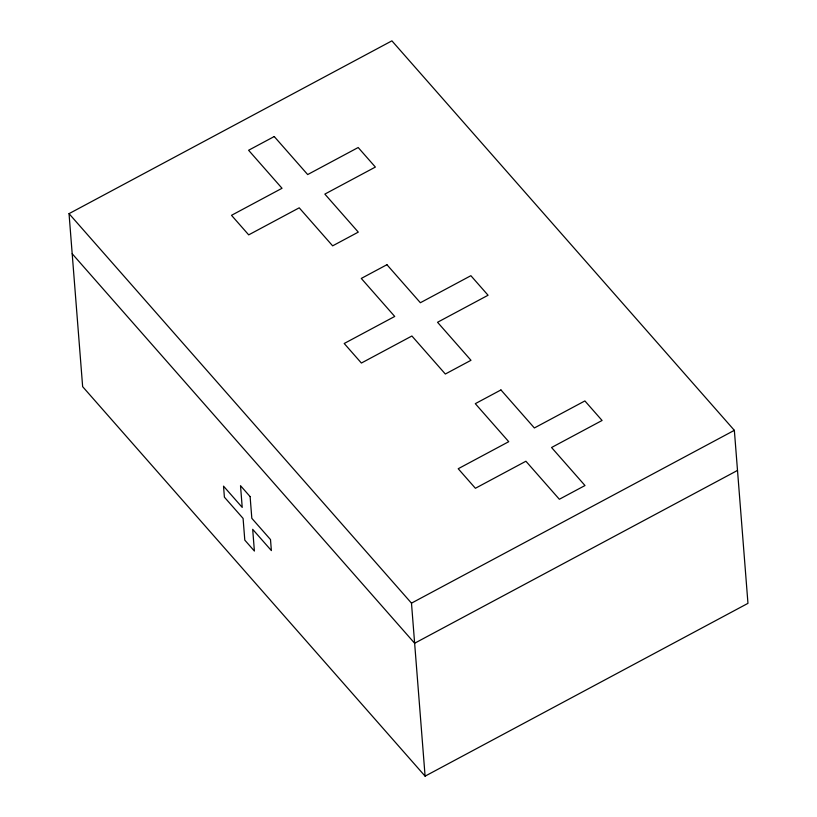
<?xml version="1.0" encoding="UTF-8"?>
<svg xmlns="http://www.w3.org/2000/svg" width="817" height="817" viewBox="0 0 817 817"><rect width="100%" height="100%" fill="white"/><g stroke="black" fill="none" stroke-linecap="round" stroke-linejoin="round"><path stroke-width="1.23" d="M69.036 213.656L391.905 40.85L734.35 430.334L747.963 603.344L425.095 776.15L82.65 386.666L69.036 213.656L411.482 603.15L425.095 776.15M411.482 603.15L734.35 430.334M737.506 470.429L414.638 643.234L72.192 253.75M274.236 136.541L248.593 150.257L282.028 188.278L231.507 215.32L248.695 234.867L299.216 207.824L332.642 245.846L358.285 232.12L324.849 194.099L375.371 167.066L358.183 147.52L307.672 174.562L274.236 136.541M386.931 264.708L361.288 278.434L394.723 316.455L344.202 343.497L361.39 363.044L411.901 336.001L445.336 374.023L470.98 360.297L437.544 322.276L488.066 295.243L470.878 275.697L420.367 302.729L386.931 264.708M500.944 389.944L475.3 403.669L508.736 441.691L458.214 468.733L475.402 488.28L525.913 461.237L559.349 499.258L584.992 485.533L551.557 447.512L602.078 420.479L584.89 400.933L534.369 427.965L500.944 389.944M250.114 496.613L240.515 485.686L242.22 507.398L223.531 486.146L224.399 497.165L243.088 518.407L244.794 540.119L254.393 551.046L252.688 529.334L271.377 550.587L270.509 539.567L251.82 518.315L250.114 496.613"/></g></svg>
